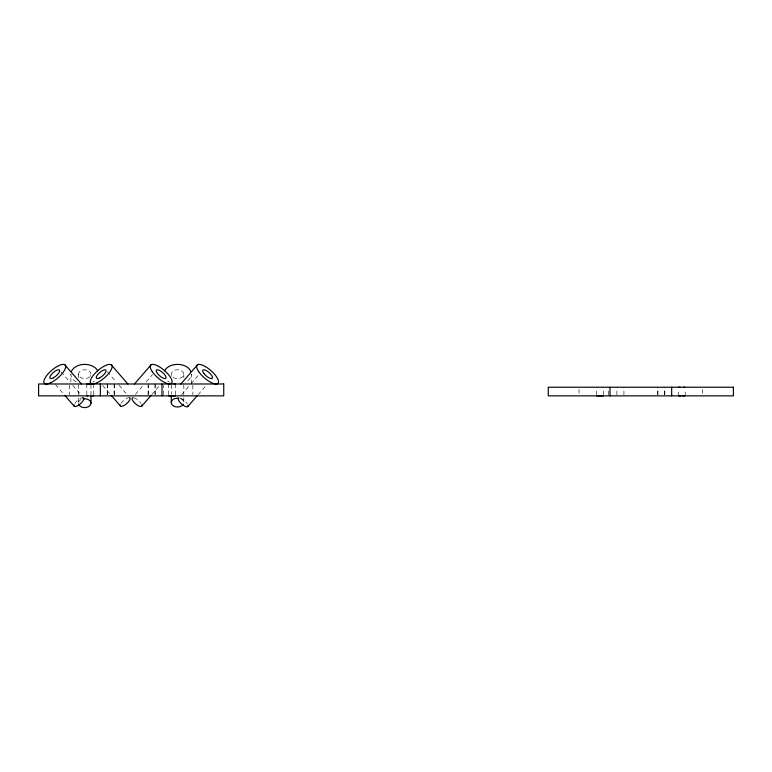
<?xml version="1.0" encoding="UTF-8"?>
<svg xmlns="http://www.w3.org/2000/svg" width="772" height="772" viewBox="0 0 772 772"><rect width="100%" height="100%" fill="white"/><g stroke="black" fill="none" stroke-linecap="round" stroke-linejoin="round"><path stroke-width="0.58" stroke-dasharray="3.86 2.9" d="M86.821 394.675L86.821 383.993M93.73 394.675L93.73 383.983M107.202 394.675L107.202 383.983M107.347 394.675L107.347 383.983M114.111 394.675L114.111 383.983M114.256 394.675L114.256 383.983M148.118 394.675L148.118 383.983M148.253 394.675L148.253 385.18M155.027 394.675L155.027 383.983M155.162 394.675L155.162 383.983M163.548 394.675L163.548 385.18M168.643 394.675L168.643 383.983M175.553 394.675L175.553 383.983M596.486 394.781L596.486 387.226M603.395 394.781L603.395 387.226M608.49 394.781L608.49 387.226M616.867 394.781L617.011 387.226M623.921 394.781L623.921 387.226M657.783 394.781L657.783 387.226M657.918 394.781L657.918 387.226M664.682 394.781L664.682 389.387M664.827 394.781L664.827 387.226M678.308 395.862L678.308 389.387M685.208 395.862L685.208 389.387M135.38 394.405L143.187 385.392M146.304 381.783L152.547 374.574M151.833 394.521L160.422 384.61M181.565 394.666L190.24 384.649M191.031 383.732L198.925 374.623M198.095 394.704L206.78 384.678M107.433 371.863L115.974 381.725M119.081 385.305L126.84 394.27M102.657 385.469L110.425 394.434M61.027 371.872L69.615 381.783M72.742 385.392L80.539 394.405M55.497 384.61L64.086 394.521M702.53 389.387L702.53 394.781M579.048 389.387L579.048 394.781M192.865 385.18L192.865 394.675M191.408 383.983L191.408 374.188A13.867 9.804 0 0 1 185.492 382.217M183.804 374.188L183.804 377.73M183.804 384.832L183.804 396.663M183.804 397.85L183.804 402.579M171.278 384.832L171.278 394.299M90.971 384.63L90.971 395.071M78.445 374.188L78.445 377.662M78.445 384.63L78.445 402.029M70.85 381.812L70.85 374.188A13.867 9.804 0 0 0 76.766 382.217M69.383 385.18L69.383 394.675M169.589 382.217A13.867 9.804 0 0 1 167.736 381.117M94.512 381.117A13.867 9.804 0 0 1 92.659 382.217M171.48 375.288A6.263 4.429 0 0 1 178.322 369.798A6.263 4.429 0 0 1 183.032 376.321A6.263 4.429 0 0 1 172.716 377.006M172.05 376.321A6.263 4.429 0 0 1 171.722 375.819M90.662 375.549A6.263 4.429 0 0 1 90.199 376.321M89.774 376.784A6.263 4.429 0 0 1 79.564 376.717A6.263 4.429 0 0 1 83.029 369.923A6.263 4.429 0 0 1 90.961 374.459M74.787 403.486A6.263 2.21 -40.9 0 1 81.079 398.12M121.069 403.341A6.263 2.21 -40.9 0 1 128.413 397.619M134.038 397.831A6.263 2.21 40.9 0 1 141.141 403.486M180.445 398.217A6.263 2.21 40.9 0 1 187.287 403.795M180.561 398.699A6.263 4.429 0 0 1 183.688 403.409M78.561 402.357A6.263 4.429 0 0 1 81.031 399.606"/><path stroke-width="1.16" d="M134.482 383.983L151.177 364.722M141.691 406.236L151.061 395.428M180.899 383.983L197.593 364.722M187.847 406.545L197.314 395.611M86.937 383.993L91.173 383.983M175.427 383.983L173.825 383.993M86.937 395.862L87.834 395.862M93.615 395.862L92.717 395.862M168.759 395.862L175.427 395.862M596.602 395.862L603.279 395.862M680.036 387.226L678.771 387.226M683.481 387.226L684.754 387.226M678.762 395.862L680.865 395.862M684.745 395.862L682.651 395.862M111.158 364.722L127.853 383.983M111.197 395.332L120.509 406.082M64.751 364.722L81.436 383.983M64.867 395.428L74.228 406.236M671.659 387.226L671.659 395.862M610.005 387.226L610.005 395.862M171.278 395.476L171.278 402.579M161.995 383.983L161.995 395.862M100.341 383.983L100.341 395.862M90.971 396.229L90.971 403.187M164.513 370.83A13.867 9.804 0 0 1 178.149 364.394A13.867 9.804 0 0 1 190.935 371.65M71.323 371.65A13.867 9.804 0 0 1 84.109 364.394A13.867 9.804 0 0 1 97.735 370.83M82.121 397.773A6.263 2.21 -40.9 0 1 83.222 400.581A6.263 2.21 -40.9 0 1 77.19 405.956A6.263 2.21 -40.9 0 1 74.093 404.943M129.252 397.551A6.263 2.21 -40.9 0 1 126.434 403.852A6.263 2.21 -40.9 0 1 120.326 405.001M141.826 404.943A6.263 2.21 40.9 0 1 135.775 404.007A6.263 2.21 40.9 0 1 133.141 397.696M187.982 405.252A6.263 2.21 40.9 0 1 182.385 404.682A6.263 2.21 40.9 0 1 178.776 398.082M183.36 404.21A6.263 4.429 0 0 1 175.611 406.786A6.263 4.429 0 0 1 171.48 401.479A6.263 4.429 0 0 1 178.718 398.227M83.154 398.902A6.263 4.429 0 0 1 90.806 402.183A6.263 4.429 0 0 1 86.01 407.519A6.263 4.429 0 0 1 78.561 404.017M223.735 383.983L38.6 383.983L38.6 395.862L223.735 395.862L223.735 383.983M733.4 387.226L548.265 387.226L548.265 395.862L733.4 395.862L733.4 387.226M198.694 371.65A13.867 4.902 40.9 0 0 217.579 383.655A13.867 4.902 40.9 0 0 206.481 367.25A13.867 4.902 40.9 0 0 198.694 371.65M97.282 382.671A13.867 4.902 -40.9 0 0 111.988 365.696A13.867 4.902 -40.9 0 0 94.242 374.188A13.867 4.902 -40.9 0 0 97.282 382.671M50.865 382.671A13.867 4.902 -40.9 0 0 65.572 365.696A13.867 4.902 -40.9 0 0 47.825 374.188A13.867 4.902 -40.9 0 0 50.865 382.671M152.277 371.65A13.867 4.902 40.9 0 0 171.162 383.655A13.867 4.902 40.9 0 0 160.065 367.25A13.867 4.902 40.9 0 0 152.277 371.65M157.507 373.542A6.263 2.21 40.9 0 0 165.883 378.299A6.263 2.21 40.9 0 0 160.103 370.714A6.263 2.21 40.9 0 0 157.507 373.542M203.924 373.542A6.263 2.21 40.9 0 0 212.3 378.299A6.263 2.21 40.9 0 0 206.52 370.714A6.263 2.21 40.9 0 0 203.924 373.542M53.393 377.817A6.263 2.21 -40.9 0 0 59.56 370.184A6.263 2.21 -40.9 0 0 51.309 374.555A6.263 2.21 -40.9 0 0 53.393 377.817M99.81 377.817A6.263 2.21 -40.9 0 0 105.967 370.184A6.263 2.21 -40.9 0 0 97.726 374.555A6.263 2.21 -40.9 0 0 99.81 377.817"/></g></svg>
